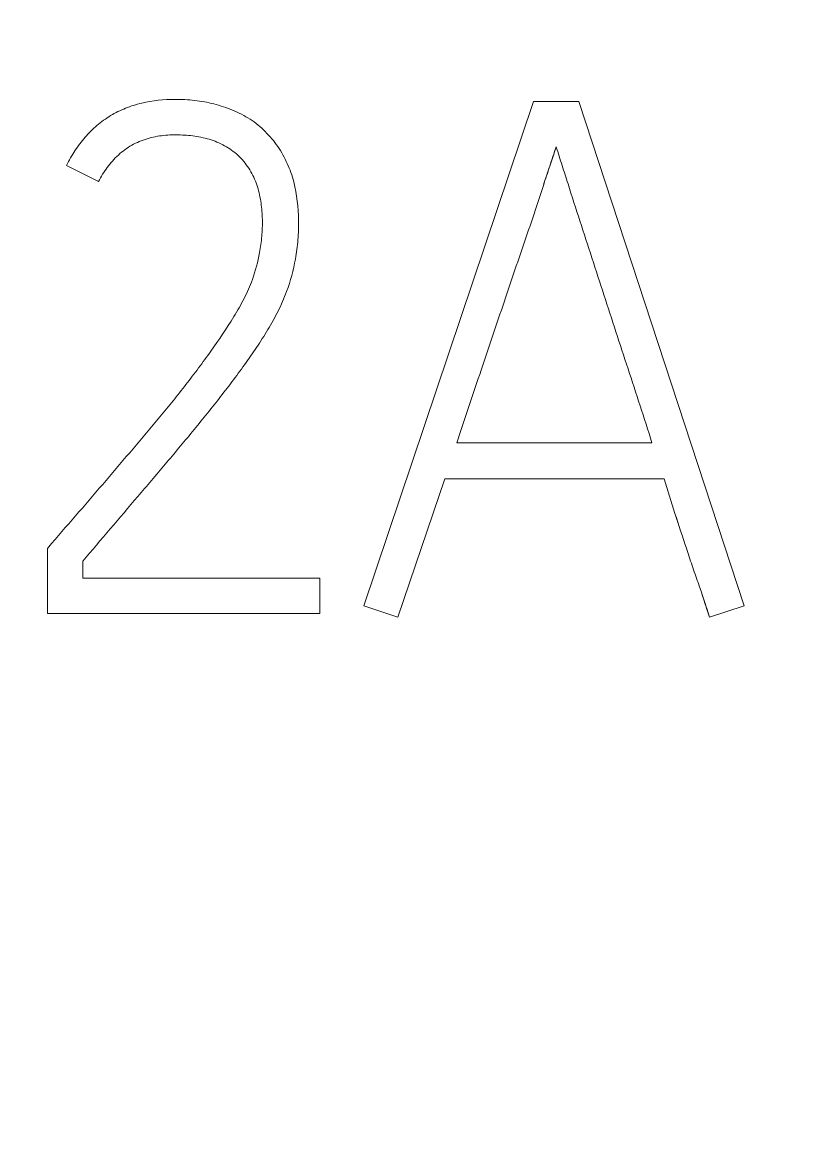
# Model space of a CAD drawing. Header units: millimetres. Extents: x 1359 to 3577, y 1333 to 3557.
# Drawn here: x 2579.614 to 2582.093, y 3321.262 to 3324.733 of the extents above; entities that cross this region are included whole.
import ezdxf

# ---------------------------------------------------------------- set-up
doc = ezdxf.new("R2010")
doc.units = ezdxf.units.MM
doc.set_wipeout_variables(frame=1)
doc.layers.add('000-PI-Oprema', color=30, linetype='Continuous', lineweight=5)
doc.layers.add('002-PI-Kabelska kanalica', color=150, linetype='Continuous')

# ---------------------------------------------------------------- blocks, each defined once
blk = doc.blocks.new('6ES7515-2AN03-0AB0')
blk.add_wipeout([(49766.6555, 38535.9127), (49836.4555, 38535.9127), (49836.4555, 38388.9127), (49766.6555, 38388.9127)])
at = {"layer": '000-PI-Oprema', "color": 0, "linetype": 'ByBlock', "lineweight": 0}
for p, q in [((49791.2971, 38530.3151), (49790.7667, 38528.7371)), ((49791.2971, 38530.3151), (49790.7667, 38528.7371)), ((49791.4393, 38530.3151), (49791.2971, 38530.3151)), ((49791.4393, 38530.3151), (49791.2971, 38530.3151)), ((49791.9563, 38528.7371), (49791.4393, 38530.3151)), ((49791.9563, 38528.7371), (49791.4393, 38530.3151)), ((49789.8367, 38530.1152), (49789.9367, 38530.0644)), ((49789.8367, 38530.1152), (49789.9367, 38530.0644)), ((49791.6677, 38529.2475), (49791.0573, 38529.2475)), ((49791.6677, 38529.2475), (49791.0573, 38529.2475)), ((49790.8731, 38528.7017), (49791.0195, 38529.1341)), ((49790.8731, 38528.7017), (49791.0195, 38529.1341)), ((49791.0195, 38529.1341), (49791.7055, 38529.1341)), ((49791.0195, 38529.1341), (49791.7055, 38529.1341)), ((49789.79, 38528.9326), (49789.7766, 38528.9167)), ((49789.79, 38528.9326), (49789.7766, 38528.9167)), ((49789.7766, 38528.9167), (49789.7766, 38528.7127)), ((49789.7766, 38528.9167), (49789.7766, 38528.7127)), ((49789.8875, 38528.8236), (49789.8875, 38528.8769)), ((49789.8875, 38528.8236), (49789.8875, 38528.8769)), ((49790.6293, 38528.8236), (49789.8875, 38528.8236)), ((49790.6293, 38528.8236), (49789.8875, 38528.8236)), ((49790.6293, 38528.7127), (49790.6293, 38528.8236)), ((49790.6293, 38528.7127), (49790.6293, 38528.8236)), ((49789.7766, 38528.7127), (49790.6293, 38528.7127)), ((49789.7766, 38528.7127), (49790.6293, 38528.7127)), ((49790.7667, 38528.7371), (49790.8731, 38528.7017)), ((49790.7667, 38528.7371), (49790.8731, 38528.7017)), ((49791.8474, 38528.7017), (49791.9563, 38528.7371)), ((49791.8474, 38528.7017), (49791.9563, 38528.7371))]:
    blk.add_line(p, q, dxfattribs=at)
for points, knots in [([(49790.1761, 38530.3216), (49790.1408, 38530.3216), (49790.1059, 38530.3182), (49790.0633, 38530.308), (49790.0548, 38530.3056), (49790.038, 38530.3003), (49790.0296, 38530.2973), (49790.0052, 38530.2874), (49789.9817, 38530.2758), (49789.9598, 38530.2613), (49789.9455, 38530.251), (49789.9385, 38530.2455), (49789.9184, 38530.2284), (49789.9061, 38530.2161), (49789.8832, 38530.1897), (49789.8727, 38530.1756), (49789.8534, 38530.1462), (49789.8447, 38530.1309), (49789.8367, 38530.1152)], [0, 0, 0, 0, 0.25, 0.25, 0.3125, 0.3125, 0.375, 0.375, 0.5, 0.5625, 0.5625, 0.625, 0.625, 0.75, 0.75, 0.875, 0.875, 1, 1, 1, 1]), ([(49790.1761, 38530.3216), (49790.1408, 38530.3216), (49790.1059, 38530.3182), (49790.0633, 38530.308), (49790.0548, 38530.3056), (49790.038, 38530.3003), (49790.0296, 38530.2973), (49790.0052, 38530.2874), (49789.9817, 38530.2758), (49789.9598, 38530.2613), (49789.9455, 38530.251), (49789.9385, 38530.2455), (49789.9184, 38530.2284), (49789.9061, 38530.2161), (49789.8832, 38530.1897), (49789.8727, 38530.1756), (49789.8534, 38530.1462), (49789.8447, 38530.1309), (49789.8367, 38530.1152)], [0, 0, 0, 0, 0.25, 0.25, 0.3125, 0.3125, 0.375, 0.375, 0.5, 0.5625, 0.5625, 0.625, 0.625, 0.75, 0.75, 0.875, 0.875, 1, 1, 1, 1]), ([(49790.5472, 38530.0632), (49790.5422, 38530.0831), (49790.5355, 38530.1023), (49790.523, 38530.13), (49790.5185, 38530.1391), (49790.5085, 38530.1569), (49790.503, 38530.1656), (49790.4914, 38530.1825), (49790.4853, 38530.1906), (49790.4721, 38530.2061), (49790.4652, 38530.2136), (49790.4509, 38530.2279), (49790.4435, 38530.2349), (49790.4277, 38530.2479), (49790.4192, 38530.254), (49790.3933, 38530.2706), (49790.375, 38530.2799), (49790.3371, 38530.2955), (49790.3174, 38530.302), (49790.2877, 38530.3099), (49790.2777, 38530.3122), (49790.2577, 38530.3159), (49790.2476, 38530.3173), (49790.2172, 38530.3207), (49790.1967, 38530.3216), (49790.1761, 38530.3216)], [0, 0, 0, 0, 0.125, 0.125, 0.1875, 0.1875, 0.25, 0.25, 0.3125, 0.3125, 0.375, 0.375, 0.4375, 0.4375, 0.5, 0.5, 0.625, 0.625, 0.75, 0.75, 0.8125, 0.8125, 0.875, 0.875, 1, 1, 1, 1]), ([(49790.5472, 38530.0632), (49790.5422, 38530.0831), (49790.5355, 38530.1023), (49790.523, 38530.13), (49790.5185, 38530.1391), (49790.5085, 38530.1569), (49790.503, 38530.1656), (49790.4914, 38530.1825), (49790.4853, 38530.1906), (49790.4721, 38530.2061), (49790.4652, 38530.2136), (49790.4509, 38530.2279), (49790.4435, 38530.2349), (49790.4277, 38530.2479), (49790.4192, 38530.254), (49790.3933, 38530.2706), (49790.375, 38530.2799), (49790.3371, 38530.2955), (49790.3174, 38530.302), (49790.2877, 38530.3099), (49790.2777, 38530.3122), (49790.2577, 38530.3159), (49790.2476, 38530.3173), (49790.2172, 38530.3207), (49790.1967, 38530.3216), (49790.1761, 38530.3216)], [0, 0, 0, 0, 0.125, 0.125, 0.1875, 0.1875, 0.25, 0.25, 0.3125, 0.3125, 0.375, 0.375, 0.4375, 0.4375, 0.5, 0.5, 0.625, 0.625, 0.75, 0.75, 0.8125, 0.8125, 0.875, 0.875, 1, 1, 1, 1]), ([(49789.9367, 38530.0644), (49789.9447, 38530.0799), (49789.9537, 38530.0947), (49789.969, 38530.1156), (49789.9744, 38530.1223), (49789.986, 38530.1353), (49789.9922, 38530.1416), (49790.0116, 38530.1592), (49790.0256, 38530.1694), (49790.0483, 38530.1823), (49790.0562, 38530.1862), (49790.0724, 38530.193), (49790.0888, 38530.199), (49790.1057, 38530.2032), (49790.1228, 38530.2066), (49790.1315, 38530.2079), (49790.1577, 38530.2107), (49790.175, 38530.211), (49790.2097, 38530.2098), (49790.227, 38530.2083), (49790.2528, 38530.204), (49790.2614, 38530.2023), (49790.2784, 38530.198), (49790.2951, 38530.1931), (49790.3112, 38530.1865), (49790.327, 38530.179), (49790.3347, 38530.1748), (49790.3569, 38530.1608), (49790.3703, 38530.1499), (49790.3881, 38530.131), (49790.3938, 38530.1243), (49790.4042, 38530.1102), (49790.4089, 38530.1029), (49790.4175, 38530.0879), (49790.4214, 38530.0801), (49790.4283, 38530.0642), (49790.4314, 38530.0559), (49790.4365, 38530.0393), (49790.4386, 38530.031), (49790.4422, 38530.0141), (49790.4437, 38530.0056), (49790.4474, 38529.98), (49790.4488, 38529.9627), (49790.4495, 38529.928), (49790.4489, 38529.9107), (49790.446, 38529.8763), (49790.4436, 38529.8592), (49790.4403, 38529.8421)], [0, 0, 0, 0, 0.0625, 0.0625, 0.09375, 0.09375, 0.125, 0.125, 0.1875, 0.1875, 0.21875, 0.21875, 0.25, 0.28125, 0.28125, 0.3125, 0.3125, 0.375, 0.375, 0.4375, 0.4375, 0.46875, 0.46875, 0.5, 0.53125, 0.53125, 0.5625, 0.5625, 0.625, 0.625, 0.65625, 0.65625, 0.6875, 0.6875, 0.71875, 0.71875, 0.75, 0.75, 0.78125, 0.78125, 0.8125, 0.8125, 0.875, 0.875, 0.9375, 0.9375, 1, 1, 1, 1]), ([(49789.9367, 38530.0644), (49789.9447, 38530.0799), (49789.9537, 38530.0947), (49789.969, 38530.1156), (49789.9744, 38530.1223), (49789.986, 38530.1353), (49789.9922, 38530.1416), (49790.0116, 38530.1592), (49790.0256, 38530.1694), (49790.0483, 38530.1823), (49790.0562, 38530.1862), (49790.0724, 38530.193), (49790.0888, 38530.199), (49790.1057, 38530.2032), (49790.1228, 38530.2066), (49790.1315, 38530.2079), (49790.1577, 38530.2107), (49790.175, 38530.211), (49790.2097, 38530.2098), (49790.227, 38530.2083), (49790.2528, 38530.204), (49790.2614, 38530.2023), (49790.2784, 38530.198), (49790.2951, 38530.1931), (49790.3112, 38530.1865), (49790.327, 38530.179), (49790.3347, 38530.1748), (49790.3569, 38530.1608), (49790.3703, 38530.1499), (49790.3881, 38530.131), (49790.3938, 38530.1243), (49790.4042, 38530.1102), (49790.4089, 38530.1029), (49790.4175, 38530.0879), (49790.4214, 38530.0801), (49790.4283, 38530.0642), (49790.4314, 38530.0559), (49790.4365, 38530.0393), (49790.4386, 38530.031), (49790.4422, 38530.0141), (49790.4437, 38530.0056), (49790.4474, 38529.98), (49790.4488, 38529.9627), (49790.4495, 38529.928), (49790.4489, 38529.9107), (49790.446, 38529.8763), (49790.4436, 38529.8592), (49790.4403, 38529.8421)], [0, 0, 0, 0, 0.0625, 0.0625, 0.09375, 0.09375, 0.125, 0.125, 0.1875, 0.1875, 0.21875, 0.21875, 0.25, 0.28125, 0.28125, 0.3125, 0.3125, 0.375, 0.375, 0.4375, 0.4375, 0.46875, 0.46875, 0.5, 0.53125, 0.53125, 0.5625, 0.5625, 0.625, 0.625, 0.65625, 0.65625, 0.6875, 0.6875, 0.71875, 0.71875, 0.75, 0.75, 0.78125, 0.78125, 0.8125, 0.8125, 0.875, 0.875, 0.9375, 0.9375, 1, 1, 1, 1]), ([(49791.328, 38530.0522), (49791.3346, 38530.0723), (49791.3413, 38530.0925), (49791.3513, 38530.1226), (49791.3546, 38530.1327), (49791.3613, 38530.1528), (49791.3647, 38530.1629), (49791.3682, 38530.1729)], [0, 0, 0, 0, 0.5, 0.5, 0.75, 0.75, 1, 1, 1, 1]), ([(49791.3682, 38530.1729), (49791.3655, 38530.1652), (49791.3629, 38530.1574), (49791.3549, 38530.1334), (49791.3495, 38530.1172), (49791.3387, 38530.0847), (49791.3333, 38530.0684), (49791.328, 38530.0522)], [0, 0, 0, 0, 0.192925, 0.192925, 0.596462, 0.596462, 1, 1, 1, 1]), ([(49791.328, 38530.0522), (49791.3346, 38530.0723), (49791.3413, 38530.0925), (49791.3513, 38530.1226), (49791.3546, 38530.1327), (49791.3613, 38530.1528), (49791.3647, 38530.1629), (49791.3682, 38530.1729)], [0, 0, 0, 0, 0.5, 0.5, 0.75, 0.75, 1, 1, 1, 1]), ([(49791.3682, 38530.1729), (49791.3655, 38530.1652), (49791.3629, 38530.1574), (49791.3549, 38530.1334), (49791.3495, 38530.1172), (49791.3387, 38530.0847), (49791.3333, 38530.0684), (49791.328, 38530.0522)], [0, 0, 0, 0, 0.192925, 0.192925, 0.596462, 0.596462, 1, 1, 1, 1]), ([(49791.3682, 38530.1729), (49791.3745, 38530.1536), (49791.3806, 38530.1343), (49791.3929, 38530.0957), (49791.3991, 38530.0764), (49791.4175, 38530.0185), (49791.4299, 38529.9799), (49791.4673, 38529.8642), (49791.4923, 38529.7871), (49791.5301, 38529.6715), (49791.5427, 38529.633), (49791.5677, 38529.5559), (49791.5802, 38529.5174), (49791.6179, 38529.4018), (49791.6433, 38529.3248), (49791.6677, 38529.2475)], [0, 0, 0, 0, 0.0625, 0.0625, 0.125, 0.125, 0.25, 0.25, 0.5, 0.5, 0.625, 0.625, 0.75, 0.75, 1, 1, 1, 1]), ([(49791.3682, 38530.1729), (49791.3745, 38530.1536), (49791.3806, 38530.1343), (49791.3929, 38530.0957), (49791.3991, 38530.0764), (49791.4175, 38530.0185), (49791.4299, 38529.9799), (49791.4673, 38529.8642), (49791.4923, 38529.7871), (49791.5301, 38529.6715), (49791.5427, 38529.633), (49791.5677, 38529.5559), (49791.5802, 38529.5174), (49791.6179, 38529.4018), (49791.6433, 38529.3248), (49791.6677, 38529.2475)], [0, 0, 0, 0, 0.0625, 0.0625, 0.125, 0.125, 0.25, 0.25, 0.5, 0.5, 0.625, 0.625, 0.75, 0.75, 1, 1, 1, 1]), ([(49790.5525, 38529.8222), (49790.5562, 38529.8421), (49790.5588, 38529.8622), (49790.5622, 38529.9026), (49790.5629, 38529.9229), (49790.562, 38529.9837), (49790.5567, 38530.0237), (49790.5472, 38530.0632)], [0, 0, 0, 0, 0.25, 0.25, 0.5, 0.5, 1, 1, 1, 1]), ([(49790.5525, 38529.8222), (49790.5562, 38529.8421), (49790.5588, 38529.8622), (49790.5622, 38529.9026), (49790.5629, 38529.9229), (49790.562, 38529.9837), (49790.5567, 38530.0237), (49790.5472, 38530.0632)], [0, 0, 0, 0, 0.25, 0.25, 0.5, 0.5, 1, 1, 1, 1]), ([(49791.0573, 38529.2475), (49791.0796, 38529.3146), (49791.1021, 38529.3817), (49791.1471, 38529.5159), (49791.1697, 38529.5829), (49791.2037, 38529.6835), (49791.215, 38529.717), (49791.2377, 38529.784), (49791.2492, 38529.8174), (49791.2835, 38529.9179), (49791.3062, 38529.9849), (49791.328, 38530.0522)], [0, 0, 0, 0, 0.25, 0.25, 0.5, 0.5, 0.625, 0.625, 0.75, 0.75, 1, 1, 1, 1]), ([(49791.0573, 38529.2475), (49791.0796, 38529.3146), (49791.1021, 38529.3817), (49791.1471, 38529.5159), (49791.1697, 38529.5829), (49791.2037, 38529.6835), (49791.215, 38529.717), (49791.2377, 38529.784), (49791.2492, 38529.8174), (49791.2835, 38529.9179), (49791.3062, 38529.9849), (49791.328, 38530.0522)], [0, 0, 0, 0, 0.25, 0.25, 0.5, 0.5, 0.625, 0.625, 0.75, 0.75, 1, 1, 1, 1]), ([(49790.4183, 38529.758), (49790.4109, 38529.7372), (49790.4018, 38529.7175), (49790.382, 38529.679), (49790.3712, 38529.6603), (49790.3371, 38529.6052), (49790.3131, 38529.5693), (49790.2755, 38529.5163), (49790.2626, 38529.4988), (49790.2367, 38529.4641), (49790.2235, 38529.4468), (49790.1969, 38529.4125), (49790.1835, 38529.3955), (49790.1562, 38529.3618), (49790.1423, 38529.3451), (49790.1005, 38529.2952), (49790.0727, 38529.2619), (49790.0167, 38529.1955), (49789.9885, 38529.1626), (49789.9321, 38529.0965), (49789.9039, 38529.0636), (49789.847, 38528.998), (49789.8183, 38528.9654), (49789.79, 38528.9326)], [0, 0, 0, 0, 0.0625, 0.0625, 0.125, 0.125, 0.25, 0.25, 0.3125, 0.3125, 0.375, 0.375, 0.4375, 0.4375, 0.5, 0.5, 0.625, 0.625, 0.75, 0.75, 0.875, 0.875, 1, 1, 1, 1]), ([(49790.4183, 38529.758), (49790.4109, 38529.7372), (49790.4018, 38529.7175), (49790.382, 38529.679), (49790.3712, 38529.6603), (49790.3371, 38529.6052), (49790.3131, 38529.5693), (49790.2755, 38529.5163), (49790.2626, 38529.4988), (49790.2367, 38529.4641), (49790.2235, 38529.4468), (49790.1969, 38529.4125), (49790.1835, 38529.3955), (49790.1562, 38529.3618), (49790.1423, 38529.3451), (49790.1005, 38529.2952), (49790.0727, 38529.2619), (49790.0167, 38529.1955), (49789.9885, 38529.1626), (49789.9321, 38529.0965), (49789.9039, 38529.0636), (49789.847, 38528.998), (49789.8183, 38528.9654), (49789.79, 38528.9326)], [0, 0, 0, 0, 0.0625, 0.0625, 0.125, 0.125, 0.25, 0.25, 0.3125, 0.3125, 0.375, 0.375, 0.4375, 0.4375, 0.5, 0.5, 0.625, 0.625, 0.75, 0.75, 0.875, 0.875, 1, 1, 1, 1]), ([(49789.8875, 38528.8769), (49789.9448, 38528.9443), (49790.002, 38529.0118), (49790.0881, 38529.1128), (49790.1169, 38529.1464), (49790.1739, 38529.2141), (49790.2164, 38529.2651), (49790.2583, 38529.3165), (49790.2861, 38529.3509), (49790.2999, 38529.3681), (49790.3409, 38529.4203), (49790.3676, 38529.4555), (49790.4061, 38529.5093), (49790.4187, 38529.5274), (49790.4432, 38529.5639), (49790.4551, 38529.5824), (49790.4777, 38529.6202), (49790.4884, 38529.6394), (49790.5081, 38529.6789), (49790.5171, 38529.6991), (49790.5248, 38529.7202)], [0, 0, 0, 0, 0.25, 0.25, 0.375, 0.375, 0.5, 0.5625, 0.5625, 0.625, 0.625, 0.75, 0.75, 0.8125, 0.8125, 0.875, 0.875, 0.9375, 0.9375, 1, 1, 1, 1]), ([(49789.8875, 38528.8769), (49789.9448, 38528.9443), (49790.002, 38529.0118), (49790.0881, 38529.1128), (49790.1169, 38529.1464), (49790.1739, 38529.2141), (49790.2164, 38529.2651), (49790.2583, 38529.3165), (49790.2861, 38529.3509), (49790.2999, 38529.3681), (49790.3409, 38529.4203), (49790.3676, 38529.4555), (49790.4061, 38529.5093), (49790.4187, 38529.5274), (49790.4432, 38529.5639), (49790.4551, 38529.5824), (49790.4777, 38529.6202), (49790.4884, 38529.6394), (49790.5081, 38529.6789), (49790.5171, 38529.6991), (49790.5248, 38529.7202)], [0, 0, 0, 0, 0.25, 0.25, 0.375, 0.375, 0.5, 0.5625, 0.5625, 0.625, 0.625, 0.75, 0.75, 0.8125, 0.8125, 0.875, 0.875, 0.9375, 0.9375, 1, 1, 1, 1]), ([(49791.7055, 38529.1341), (49791.7167, 38529.0979), (49791.7281, 38529.0617), (49791.7513, 38528.9895), (49791.7632, 38528.9535), (49791.7812, 38528.8995), (49791.7872, 38528.8815), (49791.7963, 38528.8546), (49791.7994, 38528.8456), (49791.8056, 38528.8277), (49791.8088, 38528.8188), (49791.8243, 38528.774), (49791.8362, 38528.738), (49791.8474, 38528.7017)], [0, 0, 0, 0, 0.25, 0.25, 0.5, 0.5, 0.625, 0.625, 0.6875, 0.6875, 0.75, 0.75, 1, 1, 1, 1]), ([(49791.752, 38528.9878), (49791.7479, 38529.0004), (49791.7438, 38529.013), (49791.7281, 38529.0617), (49791.7167, 38529.0979), (49791.7055, 38529.1341)], [0, 0, 0, 0, 0.259122, 0.259122, 1, 1, 1, 1]), ([(49791.7055, 38529.1341), (49791.7167, 38529.0979), (49791.7281, 38529.0617), (49791.7513, 38528.9895), (49791.7632, 38528.9535), (49791.7812, 38528.8995), (49791.7872, 38528.8815), (49791.7963, 38528.8546), (49791.7994, 38528.8456), (49791.8056, 38528.8277), (49791.8088, 38528.8188), (49791.8243, 38528.774), (49791.8362, 38528.738), (49791.8474, 38528.7017)], [0, 0, 0, 0, 0.25, 0.25, 0.5, 0.5, 0.625, 0.625, 0.6875, 0.6875, 0.75, 0.75, 1, 1, 1, 1]), ([(49791.752, 38528.9878), (49791.7479, 38529.0004), (49791.7438, 38529.013), (49791.7281, 38529.0617), (49791.7167, 38529.0979), (49791.7055, 38529.1341)], [0, 0, 0, 0, 0.259122, 0.259122, 1, 1, 1, 1])]:
    blk.add_open_spline(points, degree=3, knots=knots, dxfattribs=at)
for points in [[(49790.4403, 38529.8421), (49790.435, 38529.8136), (49790.4277, 38529.7854), (49790.4183, 38529.758)], [(49790.4403, 38529.8421), (49790.435, 38529.8136), (49790.4277, 38529.7854), (49790.4183, 38529.758)], [(49790.5525, 38529.8222), (49790.5464, 38529.7874), (49790.5374, 38529.7532), (49790.5248, 38529.7202)], [(49790.5248, 38529.7202), (49790.5374, 38529.7532), (49790.5464, 38529.7874), (49790.5525, 38529.8222)], [(49790.5525, 38529.8222), (49790.5464, 38529.7874), (49790.5374, 38529.7532), (49790.5248, 38529.7202)], [(49790.5248, 38529.7202), (49790.5374, 38529.7532), (49790.5464, 38529.7874), (49790.5525, 38529.8222)], [(49791.8474, 38528.7017), (49791.8398, 38528.7261), (49791.832, 38528.7504), (49791.8239, 38528.7747)], [(49791.8474, 38528.7017), (49791.8398, 38528.7261), (49791.832, 38528.7504), (49791.8239, 38528.7747)]]:
    blk.add_open_spline(points, degree=3, dxfattribs=at)

msp = doc.modelspace()

# ---------------------------------------------------------------- block references
at = {"layer": '002-PI-Kabelska kanalica', "color": 0, "linetype": 'ByBlock', "lineweight": 0}
msp.add_blockref('6ES7515-2AN03-0AB0', (-47210.0843, -35205.8297), dxfattribs=at)

doc.saveas('drawing.dxf')
